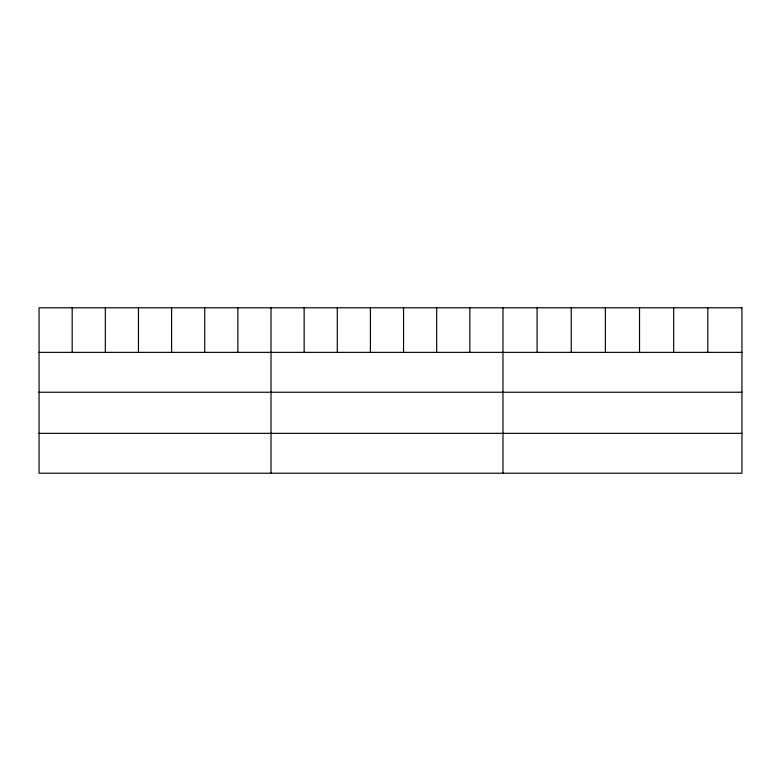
<?xml version="1.0" encoding="UTF-8"?>
<svg xmlns="http://www.w3.org/2000/svg" width="781" height="781" viewBox="0 0 781 781"><rect width="100%" height="100%" fill="white"/><g stroke="black" fill="none" stroke-linecap="round" stroke-linejoin="round"><path stroke-width="1.17" d="M39.05 352.358L741.95 352.358M39.05 392.238L741.95 392.238M39.05 433.338L741.95 433.338M707.811 307.782L707.811 352.358M673.671 307.782L673.671 352.358M639.532 307.782L639.532 352.358M605.382 307.782L605.382 352.358M571.243 307.782L571.243 352.358M537.103 307.782L537.103 352.358M502.964 307.782L502.964 473.218M469.83 307.782L469.83 352.358M436.686 307.782L436.686 352.358M403.552 307.782L403.552 352.358M370.419 307.782L370.419 352.358M337.285 307.782L337.285 352.358M304.141 307.782L304.141 352.358M271.007 307.782L271.007 473.218M237.873 307.782L237.873 352.358M204.729 307.782L204.729 352.358M171.595 307.782L171.595 352.358M138.462 307.782L138.462 352.358M105.328 307.782L105.328 352.358M72.184 307.782L72.184 352.358M741.95 307.782L39.05 307.782L39.05 473.218L741.95 473.218L741.95 307.782"/></g></svg>
